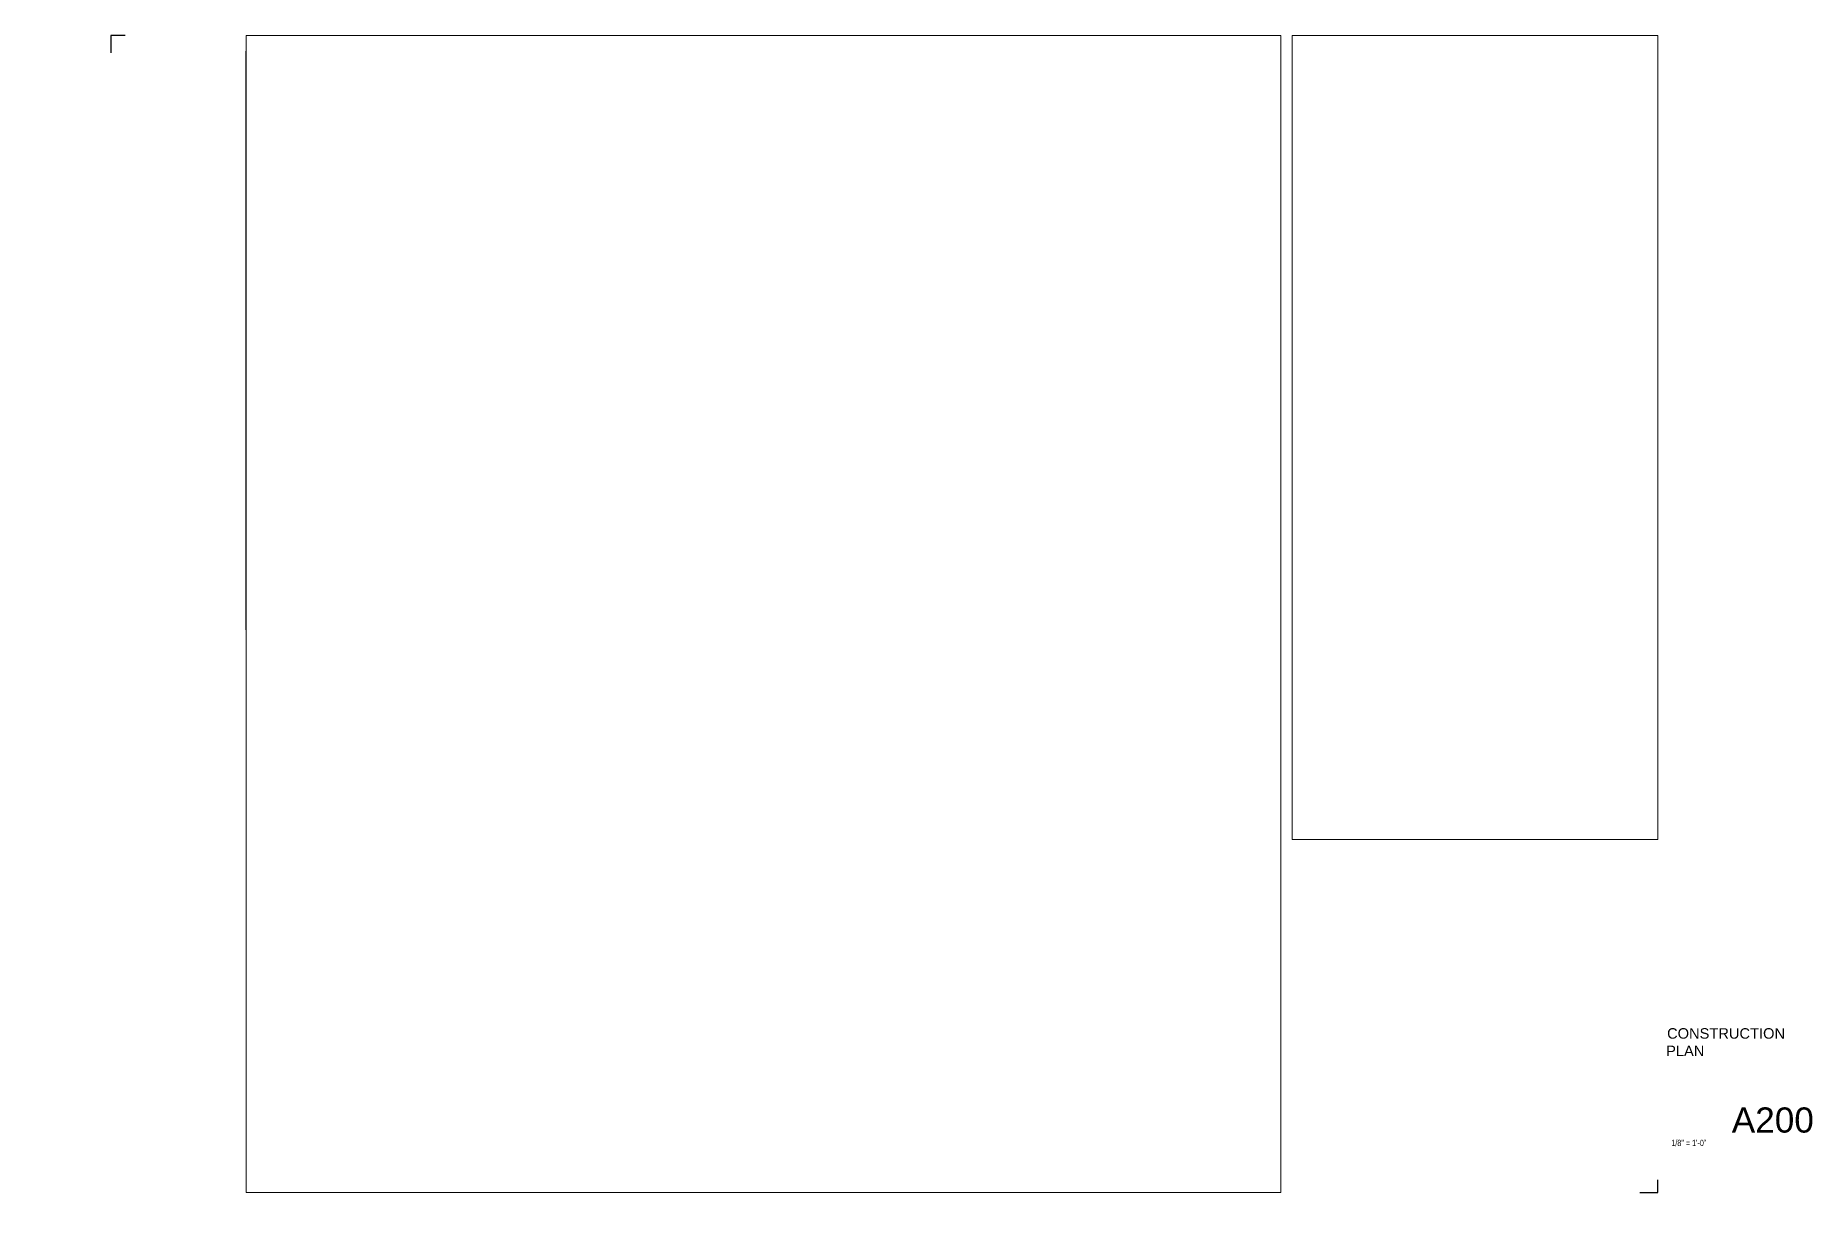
# Paper-space layout 'A200 - CONSTRUCTION PLAN 24x36' of a CAD drawing. Header units: inches. Extents: x 0 to 35.3, y 0 to 23.5.
import ezdxf
from ezdxf.enums import TextEntityAlignment as Align

# ---------------------------------------------------------------- set-up
doc = ezdxf.new("R2010")
doc.units = ezdxf.units.IN
doc.header["$LTSCALE"] = 96
doc.header["$MEASUREMENT"] = 0
doc.linetypes.add('HIDDEN', pattern=[0.375, 0.25, -0.125])
doc.layers.add('TTLB', color=254, linetype='Continuous')
doc.layers.add('Viewport', color=14, linetype='Continuous', plot=False)
doc.styles.add('OTJ_Title1', font='swiss.ttf')
doc.styles.add('XFINE', font='helvlght.shx', dxfattribs={"width": 0.85, "bigfont": 'special.shx'})
doc.styles.add('XFINE_0', font='swissl.ttf')
doc.styles.add('XFINE_6', font='swissl.ttf', dxfattribs={"height": 0.208333})

# ---------------------------------------------------------------- blocks, each defined once
blk = doc.blocks.new('A$C3ABF1B89')
at = {"layer": 'TTLB', "color": 7, "style": 'OTJ_Title1', "width": 0.7}
blk.add_attdef('SHEET', text='', height=0.5, dxfattribs=at).set_placement((1.882, 0.593), align=Align.MIDDLE_CENTER)
at = {"layer": 'TTLB', "color": 7, "style": 'XFINE', "width": 0.75}
blk.add_attdef('SCALE', text='', height=0.125, dxfattribs=at).set_placement((0.208, 0.125), align=Align.TOP_CENTER)

psp = doc.layouts.new('A200 - CONSTRUCTION PLAN 24x36')

# ---------------------------------------------------------------- linework, layer by layer
at = {"linetype": 'HIDDEN', "ltscale": 0.01, "const_width": 0.0312}
psp.add_lwpolyline([(4.187, 23.183), (4.187, 11.679)], dxfattribs=at)
at = {"layer": 'DefPoints'}
for points in [[(1.784, 23.49), (1.5, 23.49), (1.5, 23.147)], [(31.889, 0.5), (32.25, 0.5), (32.25, 0.748)]]:
    psp.add_lwpolyline(points, dxfattribs=at)
psp.add_point((0.003, 0.001), dxfattribs=at)

# ---------------------------------------------------------------- block references
ref = psp.add_blockref('A$C3ABF1B89', (32.651, 1.345))
ref.add_attrib('SCALE', '1/8" = 1\'-0"', dxfattribs={"layer": 'TTLB', "color": 7, "height": 0.125, "style": 'XFINE', "width": 0.75}).set_placement((32.864, 1.545), align=Align.TOP_CENTER)
ref.add_attrib('SHEET', 'A200', dxfattribs={"layer": 'TTLB', "color": 7, "height": 0.5, "style": 'XFINE_0'}).set_placement((34.533, 1.938), align=Align.MIDDLE_CENTER)

# ---------------------------------------------------------------- texts
at = {"insert": (32.412, 3.763), "char_height": 0.20833, "attachment_point": 1, "style": 'XFINE_6'}
psp.add_mtext_dynamic_manual_height_columns('\\pi0.019516;CONSTRUCTION PLAN', width=2.97762, gutter_width=0.417, heights=[1.555], dxfattribs=at)

# ---------------------------------------------------------------- viewports
at = {"layer": 'Viewport'}
vp = psp.add_viewport(center=(14.471, 11.995), size=(20.568, 22.99), view_center_point=(2332.951, 0.272), view_height=2207.04, status=3, dxfattribs=at)
vp.frozen_layers = ['DefPoints']
psp.add_viewport(center=(28.615, 15.5), size=(7.271, 15.9792), view_center_point=(6466.513, 453.359), view_height=1534.0024, dxfattribs=at)

doc.saveas('drawing.dxf')
